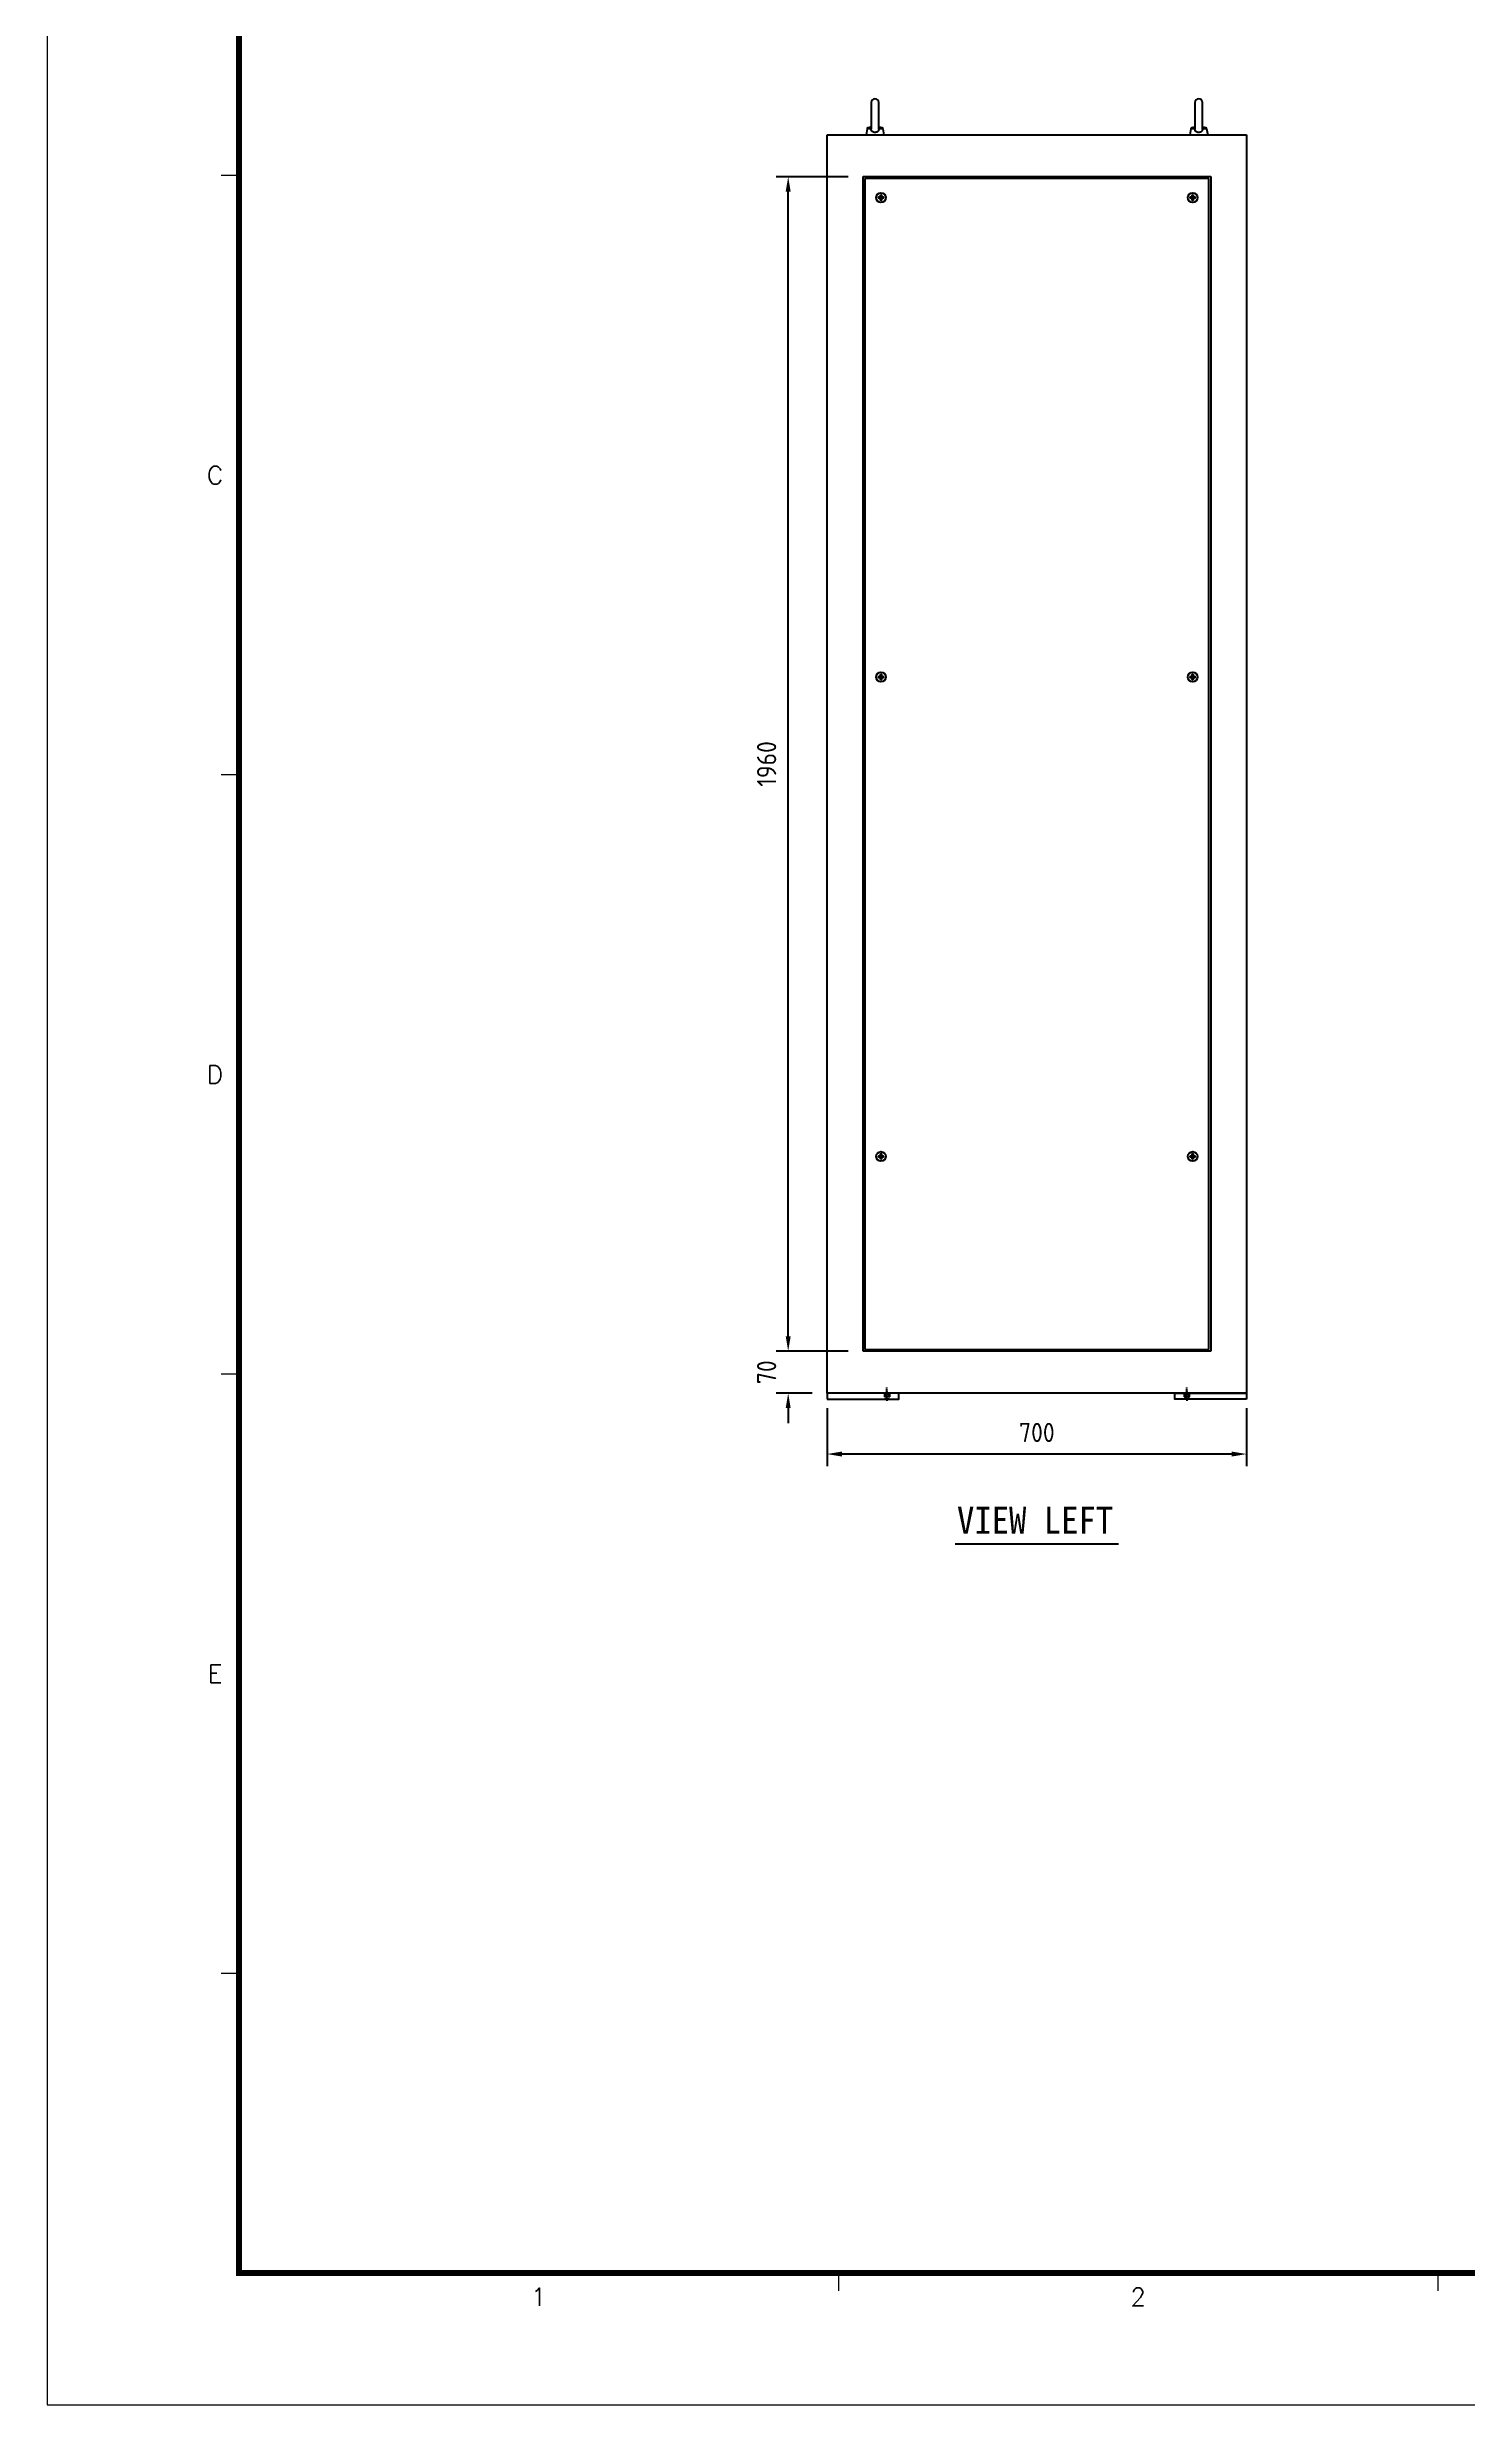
# Model space of a CAD drawing. Header units: millimetres. Extents: x 0 to 37514, y 0 to 8910.
# Drawn here: x 26144 to 28507, y 0 to 3934 of the extents above; entities that cross this region are included whole.
import ezdxf
from ezdxf.enums import TextEntityAlignment as Align

# ---------------------------------------------------------------- set-up
doc = ezdxf.new("R2010")
doc.units = ezdxf.units.MM
doc.linetypes.add('CENTER1', pattern=[10, 7, -1, 1, -1])
doc.linetypes.add('HIDDEN', pattern=[9.525, 6.35, -3.175])
doc.layers.add('SHEET', color=3, linetype='Continuous')
doc.layers.add('STAMP', color=2, linetype='Continuous')
doc.styles.add('HAN', font='')
doc.styles.add('HYUNDAI-STAMP', font='MS UI Gothic.ttf')
doc.styles.add('HYUNDAI-STEEL', font='romans.shx', dxfattribs={"width": 0.75, "bigfont": 'whgtxt.shx'})
doc.styles.add('STAMP', font='swissk.ttf')
doc.styles.get("Standard").update_dxf_attribs({"font": 'ISOCP.SHX', "bigfont": 'WHGTXT.SHX'})
doc.styles.get('HAN').set_extended_font_data('GulimChe')
doc.dimstyles.new('PS-10', dxfattribs={"dimscale": 10, "dimtxt": 3.2, "dimasz": 2.5, "dimexe": 2, "dimexo": 2.5, "dimgap": 2, "dimtad": 1, "dimtoh": 1, "dimrnd": 0.05, "dimzin": 12, "dimdsep": 46, "dimtxsty": 'Standard', "dimcen": 0, "dimclrt": 2, "dimazin": 3, "dimtfac": 1, "dimtofl": 0, "dimtmove": 0, "dimatfit": 3, "dimfxl": 0, "dimtolj": 1, "dimtzin": 0, "dimarcsym": 0})

# ---------------------------------------------------------------- blocks, each defined once
blk = doc.blocks.new('*D184')
at = {"color": 0, "lineweight": -2}
for p, q in [((27444.8, 1663.2), (27444.8, 1566.6)), ((28144.8, 1663.2), (28144.8, 1566.6)), ((28119.8, 1586.6), (27469.8, 1586.6))]:
    blk.add_line(p, q, dxfattribs=at)
at = {"color": 0}
for points in [[(27469.8, 1590.8), (27469.8, 1582.4), (27444.8, 1586.6)], [(28119.8, 1590.8), (28119.8, 1582.4), (28144.8, 1586.6)]]:
    blk.add_solid(points, dxfattribs=at)
at = {"layer": 'Defpoints', "color": 0}
for p in [(27444.8, 1688.2), (28144.8, 1688.2), (27444.8, 1586.6)]:
    blk.add_point(p, dxfattribs=at)
at = {"color": 2, "insert": (27794.8, 1622.6), "char_height": 32, "attachment_point": 5}
blk.add_mtext('\\A1;700', dxfattribs=at)
blk = doc.blocks.new('*D185')
at = {"color": 0, "lineweight": -2}
for p, q in [((27380, 1783.2), (27380, 1808.2)), ((27479.8, 1758.2), (27360, 1758.2)), ((27419.8, 1688.2), (27360, 1688.2)), ((27380, 1663.2), (27380, 1638.2))]:
    blk.add_line(p, q, dxfattribs=at)
at = {"color": 0}
for points in [[(27375.8, 1783.2), (27384.1, 1783.2), (27380, 1758.2)], [(27375.8, 1663.2), (27384.1, 1663.2), (27380, 1688.2)]]:
    blk.add_solid(points, dxfattribs=at)
at = {"layer": 'Defpoints', "color": 0}
for p in [(27380, 1758.2), (27504.8, 1758.2, 0), (27444.8, 1688.2, 0)]:
    blk.add_point(p, dxfattribs=at)
at = {"color": 2, "insert": (27344, 1723.2), "char_height": 32, "attachment_point": 5, "rotation": 90}
blk.add_mtext('\\A1;70', dxfattribs=at)
blk = doc.blocks.new('*D186')
at = {"color": 0, "lineweight": -2}
for p, q in [((27479.8, 3718.2), (27360, 3718.2)), ((27380, 1783.2), (27380, 3693.2)), ((27479.8, 1758.2), (27360, 1758.2))]:
    blk.add_line(p, q, dxfattribs=at)
at = {"color": 0}
for points in [[(27375.8, 3693.2), (27384.1, 3693.2), (27380, 3718.2)], [(27375.8, 1783.2), (27384.1, 1783.2), (27380, 1758.2)]]:
    blk.add_solid(points, dxfattribs=at)
at = {"layer": 'Defpoints', "color": 0}
for p in [(27380, 3718.2), (27504.8, 3718.2, 0), (27504.8, 1758.2, 0)]:
    blk.add_point(p, dxfattribs=at)
at = {"color": 2, "insert": (27344, 2738.2), "char_height": 32, "attachment_point": 5, "rotation": 90}
blk.add_mtext('\\A1;1960', dxfattribs=at)
blk = doc.blocks.new('MARK')
at = {"layer": 'STAMP', "color": 1, "linetype": 'Continuous'}
blk.add_lwpolyline([(-9, 39), (-76, 27), (-74, 17), (-7, 29)], close=True, dxfattribs=at)
at = {"layer": 'STAMP', "style": 'HYUNDAI-STAMP'}
for s, p in [('DATE : ', (-72, 18)), ('/', (-35, 25)), ('/', (-21, 27))]:
    blk.add_text(s, height=2.5, rotation=10.000059176, dxfattribs=at).set_placement(p)
at = {"layer": 'STAMP', "style": 'STAMP'}
blk.add_text('FOR REFERENCE', height=5, rotation=10.000059176, dxfattribs=at).set_placement((-42, 30), align=Align.MIDDLE)
at = {"layer": 'STAMP', "style": 'HYUNDAI-STAMP'}
for tag, p in [('29', (-37, 24)), ('JUNE', (-23, 27)), ('2007', (-10, 29))]:
    blk.add_attdef(tag, text='', height=2.5, rotation=10.000059176, dxfattribs=at).set_placement(p, align=Align.RIGHT)
blk = doc.blocks.new('STAMP-K-MANUFACTURING')
at = {"layer": 'STAMP', "color": 1, "const_width": 0.2}
for points in [[(15, -13, 1), (-15, 13, 1)], [(10, -9, 1), (-10, 9, 1)]]:
    blk.add_lwpolyline(points, format="xyb", close=True, dxfattribs=at)
for points in [[(-13, 4), (13, 4)], [(-13, -4), (13, -4)]]:
    blk.add_lwpolyline(points, dxfattribs=at)
at = {"color": 2}
for s, rotation, style, p in [('O', 66.474043, 'STAMP', (-13, 6)), ('F', 75.970335, 'STAMP', (-14, 4)), ('R', 56.977751, 'STAMP', (-12, 8)), ('M', 37.985167, 'STAMP', (-9, 11)), ('A', 28.488875, 'STAMP', (-7, 13)), ('N', 18.992584, 'STAMP', (-5, 14)), ('U', 9.496292, 'STAMP', (-2, 14)), ('A', 350.503708, 'STAMP', (2, 14)), ('C', 341.007416, 'STAMP', (5, 14)), ('T', 331.511125, 'STAMP', (7, 13)), ('U', 322.014833, 'STAMP', (9, 11)), ('R', 312.518541, 'STAMP', (11, 10)), ('I', 303.022249, 'STAMP', (12, 8)), ('N', 293.525957, 'STAMP', (13, 6)), ('G', 284.029665, 'STAMP', (14, 4)), ('H', 284.029665, 'HYUNDAI-STAMP', (-18, -4)), ('Y', 291.626699, 'HYUNDAI-STAMP', (-17, -7)), ('U', 299.223732, 'HYUNDAI-STAMP', (-16, -9)), ('N', 306.820766, 'HYUNDAI-STAMP', (-15, -11)), ('D', 314.417799, 'HYUNDAI-STAMP', (-13, -13)), ('A', 322.014833, 'HYUNDAI-STAMP', (-11, -14)), ('I', 329.611866, 'HYUNDAI-STAMP', (-9, -16)), ('S', 344.805933, 'HYUNDAI-STAMP', (-5, -18)), ('T', 352.402967, 'HYUNDAI-STAMP', (-2, -18)), ('E', 7.597033, 'HYUNDAI-STAMP', (2, -18)), ('L', 15.194067, 'HYUNDAI-STAMP', (5, -18)), ('C', 30.388134, 'HYUNDAI-STAMP', (9, -16)), ('O', 37.985167, 'HYUNDAI-STAMP', (11, -14)), ('M', 45.582201, 'HYUNDAI-STAMP', (13, -13)), ('P', 53.179234, 'HYUNDAI-STAMP', (15, -11)), ('A', 60.776268, 'HYUNDAI-STAMP', (16, -9)), ('Y', 75.970335, 'HYUNDAI-STAMP', (18, -4)), ('N', 68.373301, 'HYUNDAI-STAMP', (17, -7))]:
    blk.add_text(s, height=2.5, rotation=rotation, dxfattribs=dict(at, style=style)).set_placement(p, align=Align.BOTTOM_CENTER)
for s, style, p in [('F', 'STAMP', (0, 14)), ('E', 'HYUNDAI-STAMP', (0, -18))]:
    blk.add_text(s, height=2.5, dxfattribs=dict(at, style=style)).set_placement(p, align=Align.BOTTOM_CENTER)
at = {"layer": 'STAMP', "style": 'HYUNDAI-STAMP', "width": 0.996764}
blk.add_text('출    도', height=3, dxfattribs=at).set_placement((-7, 6), (7, 6), align=Align.FIT)
at = {"layer": 'STAMP', "style": 'HYUNDAI-STAMP'}
for p in [(-2, 0), (6, 0)]:
    blk.add_text('/', height=2.5, dxfattribs=at).set_placement(p, align=Align.MIDDLE_CENTER)
at = {"layer": 'STAMP', "style": 'HYUNDAI-STAMP', "width": 0.9}
blk.add_text('기계설계팀', height=3, dxfattribs=at).set_placement((0, -8), align=Align.MIDDLE)
at = {"layer": 'STAMP', "style": 'HYUNDAI-STAMP'}
for tag, p in [('2010', (-12, 0)), ('10', (0, 0)), ('25', (8, 0))]:
    blk.add_attdef(tag, text='', height=2.5, dxfattribs=at).set_placement(p, align=Align.MIDDLE_LEFT)
blk = doc.blocks.new('STAMP-K-CONSTRUCTION')
at = {"layer": 'STAMP', "color": 1, "const_width": 0.2}
for points in [[(15, -13, 1), (-15, 13, 1)], [(10, -9, 1), (-10, 9, 1)]]:
    blk.add_lwpolyline(points, format="xyb", close=True, dxfattribs=at)
for points in [[(-13, 4), (13, 4)], [(-13, -4), (13, -4)]]:
    blk.add_lwpolyline(points, dxfattribs=at)
at = {"color": 2}
for s, rotation, style, p in [('F', 75.970335, 'STAMP', (-14, 4)), ('O', 65.840957, 'STAMP', (-13, 6)), ('R', 55.711579, 'STAMP', (-12, 8)), ('C', 35.452823, 'STAMP', (-8, 12)), ('O', 25.323445, 'STAMP', (-6, 13)), ('N', 15.194067, 'STAMP', (-4, 14)), ('S', 5.064689, 'STAMP', (-1, 14)), ('T', 354.935311, 'STAMP', (1, 14)), ('R', 344.805933, 'STAMP', (4, 14)), ('U', 334.676555, 'STAMP', (6, 13)), ('C', 324.547177, 'STAMP', (8, 12)), ('T', 314.417799, 'STAMP', (10, 10)), ('I', 304.288421, 'STAMP', (12, 8)), ('O', 294.159043, 'STAMP', (13, 6)), ('N', 284.029665, 'STAMP', (14, 4)), ('H', 284.029665, 'HYUNDAI-STAMP', (-18, -4)), ('Y', 291.626699, 'HYUNDAI-STAMP', (-17, -7)), ('U', 299.223732, 'HYUNDAI-STAMP', (-16, -9)), ('N', 306.820766, 'HYUNDAI-STAMP', (-15, -11)), ('D', 314.417799, 'HYUNDAI-STAMP', (-13, -13)), ('A', 322.014833, 'HYUNDAI-STAMP', (-11, -14)), ('I', 329.611866, 'HYUNDAI-STAMP', (-9, -16)), ('S', 344.805933, 'HYUNDAI-STAMP', (-5, -18)), ('T', 352.402967, 'HYUNDAI-STAMP', (-2, -18)), ('E', 7.597033, 'HYUNDAI-STAMP', (2, -18)), ('L', 15.194067, 'HYUNDAI-STAMP', (5, -18)), ('C', 30.388134, 'HYUNDAI-STAMP', (9, -16)), ('O', 37.985167, 'HYUNDAI-STAMP', (11, -14)), ('M', 45.582201, 'HYUNDAI-STAMP', (13, -13)), ('P', 53.179234, 'HYUNDAI-STAMP', (15, -11)), ('A', 60.776268, 'HYUNDAI-STAMP', (16, -9)), ('Y', 75.970335, 'HYUNDAI-STAMP', (18, -4)), ('N', 68.373301, 'HYUNDAI-STAMP', (17, -7))]:
    blk.add_text(s, height=2.5, rotation=rotation, dxfattribs=dict(at, style=style)).set_placement(p, align=Align.BOTTOM_CENTER)
at = {"color": 2, "style": 'HYUNDAI-STAMP'}
blk.add_text('E', height=2.5, dxfattribs=at).set_placement((0, -18), align=Align.BOTTOM_CENTER)
at = {"layer": 'STAMP', "style": 'HYUNDAI-STAMP', "width": 0.996764}
blk.add_text('출    도', height=3, dxfattribs=at).set_placement((-7, 6), (7, 6), align=Align.FIT)
at = {"layer": 'STAMP', "style": 'HYUNDAI-STAMP'}
for p in [(-2, 0), (6, 0)]:
    blk.add_text('/', height=2.5, dxfattribs=at).set_placement(p, align=Align.MIDDLE_CENTER)
at = {"layer": 'STAMP', "style": 'HYUNDAI-STAMP', "width": 0.9}
blk.add_text('기계설계팀', height=3, dxfattribs=at).set_placement((0, -8), align=Align.MIDDLE)
at = {"layer": 'STAMP', "style": 'HYUNDAI-STAMP'}
for tag, p in [('2010', (-12, 0)), ('10', (0, 0)), ('25', (8, 0))]:
    blk.add_attdef(tag, text='', height=2.5, dxfattribs=at).set_placement(p, align=Align.MIDDLE_LEFT)
blk = doc.blocks.new('STAMP-E-MANUFACTURING')
at = {"layer": 'STAMP', "color": 1, "const_width": 0.2}
for points in [[(15, -13, 1), (-15, 13, 1)], [(10, -9, 1), (-10, 9, 1)]]:
    blk.add_lwpolyline(points, format="xyb", close=True, dxfattribs=at)
for points in [[(-13, 4), (13, 4)], [(-13, -4), (13, -4)]]:
    blk.add_lwpolyline(points, dxfattribs=at)
at = {"color": 2}
for s, rotation, style, p in [('O', 66.474043, 'STAMP', (-13, 6)), ('F', 75.970335, 'STAMP', (-14, 4)), ('R', 56.977751, 'STAMP', (-12, 8)), ('M', 37.985167, 'STAMP', (-9, 11)), ('A', 28.488875, 'STAMP', (-7, 13)), ('N', 18.992584, 'STAMP', (-5, 14)), ('U', 9.496292, 'STAMP', (-2, 14)), ('A', 350.503708, 'STAMP', (2, 14)), ('C', 341.007416, 'STAMP', (5, 14)), ('T', 331.511125, 'STAMP', (7, 13)), ('U', 322.014833, 'STAMP', (9, 11)), ('R', 312.518541, 'STAMP', (11, 10)), ('I', 303.022249, 'STAMP', (12, 8)), ('N', 293.525957, 'STAMP', (13, 6)), ('G', 284.029665, 'STAMP', (14, 4)), ('H', 284.029665, 'HYUNDAI-STAMP', (-18, -4)), ('Y', 291.626699, 'HYUNDAI-STAMP', (-17, -7)), ('U', 299.223732, 'HYUNDAI-STAMP', (-16, -9)), ('N', 306.820766, 'HYUNDAI-STAMP', (-15, -11)), ('D', 314.417799, 'HYUNDAI-STAMP', (-13, -13)), ('A', 322.014833, 'HYUNDAI-STAMP', (-11, -14)), ('I', 329.611866, 'HYUNDAI-STAMP', (-9, -16)), ('S', 344.805933, 'HYUNDAI-STAMP', (-5, -18)), ('T', 352.402967, 'HYUNDAI-STAMP', (-2, -18)), ('E', 7.597033, 'HYUNDAI-STAMP', (2, -18)), ('L', 15.194067, 'HYUNDAI-STAMP', (5, -18)), ('C', 30.388134, 'HYUNDAI-STAMP', (9, -16)), ('O', 37.985167, 'HYUNDAI-STAMP', (11, -14)), ('M', 45.582201, 'HYUNDAI-STAMP', (13, -13)), ('P', 53.179234, 'HYUNDAI-STAMP', (15, -11)), ('A', 60.776268, 'HYUNDAI-STAMP', (16, -9)), ('Y', 75.970335, 'HYUNDAI-STAMP', (18, -4)), ('N', 68.373301, 'HYUNDAI-STAMP', (17, -7))]:
    blk.add_text(s, height=2.5, rotation=rotation, dxfattribs=dict(at, style=style)).set_placement(p, align=Align.BOTTOM_CENTER)
for s, style, p in [('F', 'STAMP', (0, 14)), ('E', 'HYUNDAI-STAMP', (0, -18))]:
    blk.add_text(s, height=2.5, dxfattribs=dict(at, style=style)).set_placement(p, align=Align.BOTTOM_CENTER)
at = {"layer": 'STAMP'}
for s, height, style, p in [('OUT', 4, 'STAMP', (0, 8)), ('/', 2.5, 'HYUNDAI-STAMP', (-2, 0)), ('/', 2.5, 'HYUNDAI-STAMP', (6, 0)), ('DESIGN', 2.5, 'HYUNDAI-STAMP', (0, -7)), ('TEAM', 2.5, 'HYUNDAI-STAMP', (0, -11))]:
    blk.add_text(s, height=height, dxfattribs=dict(at, style=style)).set_placement(p, align=Align.MIDDLE_CENTER)
at = {"layer": 'STAMP', "style": 'HYUNDAI-STAMP'}
for tag, p in [('2010', (-12, 0)), ('10', (0, 0)), ('25', (8, 0))]:
    blk.add_attdef(tag, text='', height=2.5, dxfattribs=at).set_placement(p, align=Align.MIDDLE_LEFT)
blk = doc.blocks.new('STAMP-E-CONSTRUCTION')
at = {"layer": 'STAMP', "color": 1, "const_width": 0.2}
for points in [[(15, -13, 1), (-15, 13, 1)], [(10, -9, 1), (-10, 9, 1)]]:
    blk.add_lwpolyline(points, format="xyb", close=True, dxfattribs=at)
for points in [[(-13, 4), (13, 4)], [(-13, -4), (13, -4)]]:
    blk.add_lwpolyline(points, dxfattribs=at)
at = {"color": 2}
for s, rotation, style, p in [('F', 75.970335, 'STAMP', (-14, 4)), ('O', 65.840957, 'STAMP', (-13, 6)), ('R', 55.711579, 'STAMP', (-12, 8)), ('C', 35.452823, 'STAMP', (-8, 12)), ('O', 25.323445, 'STAMP', (-6, 13)), ('N', 15.194067, 'STAMP', (-4, 14)), ('S', 5.064689, 'STAMP', (-1, 14)), ('T', 354.935311, 'STAMP', (1, 14)), ('R', 344.805933, 'STAMP', (4, 14)), ('U', 334.676555, 'STAMP', (6, 13)), ('C', 324.547177, 'STAMP', (8, 12)), ('T', 314.417799, 'STAMP', (10, 10)), ('I', 304.288421, 'STAMP', (12, 8)), ('O', 294.159043, 'STAMP', (13, 6)), ('N', 284.029665, 'STAMP', (14, 4)), ('H', 284.029665, 'HYUNDAI-STAMP', (-18, -4)), ('Y', 291.626699, 'HYUNDAI-STAMP', (-17, -7)), ('U', 299.223732, 'HYUNDAI-STAMP', (-16, -9)), ('N', 306.820766, 'HYUNDAI-STAMP', (-15, -11)), ('D', 314.417799, 'HYUNDAI-STAMP', (-13, -13)), ('A', 322.014833, 'HYUNDAI-STAMP', (-11, -14)), ('I', 329.611866, 'HYUNDAI-STAMP', (-9, -16)), ('S', 344.805933, 'HYUNDAI-STAMP', (-5, -18)), ('T', 352.402967, 'HYUNDAI-STAMP', (-2, -18)), ('E', 7.597033, 'HYUNDAI-STAMP', (2, -18)), ('L', 15.194067, 'HYUNDAI-STAMP', (5, -18)), ('C', 30.388134, 'HYUNDAI-STAMP', (9, -16)), ('O', 37.985167, 'HYUNDAI-STAMP', (11, -14)), ('M', 45.582201, 'HYUNDAI-STAMP', (13, -13)), ('P', 53.179234, 'HYUNDAI-STAMP', (15, -11)), ('A', 60.776268, 'HYUNDAI-STAMP', (16, -9)), ('Y', 75.970335, 'HYUNDAI-STAMP', (18, -4)), ('N', 68.373301, 'HYUNDAI-STAMP', (17, -7))]:
    blk.add_text(s, height=2.5, rotation=rotation, dxfattribs=dict(at, style=style)).set_placement(p, align=Align.BOTTOM_CENTER)
at = {"color": 2, "style": 'HYUNDAI-STAMP'}
blk.add_text('E', height=2.5, dxfattribs=at).set_placement((0, -18), align=Align.BOTTOM_CENTER)
at = {"layer": 'STAMP'}
for s, height, style, p in [('OUT', 4, 'STAMP', (0, 8)), ('/', 2.5, 'HYUNDAI-STAMP', (-2, 0)), ('/', 2.5, 'HYUNDAI-STAMP', (6, 0)), ('DESIGN', 2.5, 'HYUNDAI-STAMP', (0, -7)), ('TEAM', 2.5, 'HYUNDAI-STAMP', (0, -11))]:
    blk.add_text(s, height=height, dxfattribs=dict(at, style=style)).set_placement(p, align=Align.MIDDLE_CENTER)
at = {"layer": 'STAMP', "style": 'HYUNDAI-STAMP'}
for tag, p in [('2010', (-12, 0)), ('10', (0, 0)), ('25', (8, 0))]:
    blk.add_attdef(tag, text='', height=2.5, dxfattribs=at).set_placement(p, align=Align.MIDDLE_LEFT)
blk = doc.blocks.new('HYUNDAI-STEEL_A1-OUT')
at = {"layer": 'Defpoints', "linetype": 'Continuous', "lineweight": 0}
blk.add_lwpolyline([(841, 594), (0, 594), (0, 0), (841, 0)], close=True, dxfattribs=at)
at = {"layer": 'SHEET', "color": 3, "linetype": 'Continuous', "lineweight": 0}
for p, q in [((32, 372), (29, 372)), ((32, 272), (29, 272)), ((32, 172), (29, 172)), ((32, 72), (29, 72)), ((132, 22), (132, 19)), ((232, 22), (232, 19))]:
    blk.add_line(p, q, dxfattribs=at)
at = {"layer": 'SHEET', "color": 4, "linetype": 'Continuous', "lineweight": 0, "const_width": 1, "flags": 128}
blk.add_lwpolyline([(829, 22), (829, 572), (32, 572), (32, 22), (829, 22)], dxfattribs=at)
at = {"layer": 'STAMP', "xscale": 0.0001000000000033197, "yscale": 0.0001000000000033197, "zscale": 0.0001000000000033197}
for name in ['STAMP-K-MANUFACTURING', 'STAMP-K-CONSTRUCTION', 'STAMP-E-MANUFACTURING', 'STAMP-E-CONSTRUCTION']:
    blk.add_blockref(name, (32, 22), dxfattribs=at).add_auto_attribs({'25': '22', '10': '10', '2010': '2010'})
at = {"layer": 'STAMP'}
ref = blk.add_blockref('MARK', (32.01, 21.99), dxfattribs=dict(at, xscale=1.999998175961082e-07, yscale=1.999998175961082e-07, zscale=1.999998175961082e-07))
ref.add_attrib('2007', '2009', dxfattribs={"height": 0.00025, "rotation": 10, "style": 'HYUNDAI-STAMP'}).set_placement((32.01, 22), align=Align.RIGHT)
ref.add_attrib('JUNE', 'APR', dxfattribs={"height": 0.00025, "rotation": 10, "style": 'HYUNDAI-STAMP'}).set_placement((32, 22), align=Align.RIGHT)
ref.add_attrib('29', '30', dxfattribs={"height": 0.00025, "rotation": 10, "style": 'HYUNDAI-STAMP'}).set_placement((32, 22), align=Align.RIGHT)
at = {"layer": 'SHEET', "color": 2, "linetype": 'Continuous', "lineweight": 0, "style": 'HYUNDAI-STEEL'}
for s, p in [('C', (28, 322)), ('D', (28, 222)), ('E', (28.01, 122)), ('1', (82, 18)), ('2', (182, 18))]:
    blk.add_text(s, height=3, dxfattribs=at).set_placement(p, align=Align.MIDDLE_CENTER)
blk = doc.blocks.new('A$C484F3675')
at = {"color": 2, "linetype": 'HIDDEN'}
for p, q in [((-104, 10), (-104, 0)), ((-103.3, 9.3), (-103.3, 0.7)), ((-96.7, 9.3), (-96.7, 0.7)), ((-96, 10), (-96, 0))]:
    blk.add_line(p, q, dxfattribs=at)
at = {"color": 1, "linetype": 'CENTER1'}
blk.add_line((-100, 13), (-100, -3), dxfattribs=at)
at = {"color": 3}
blk.add_lwpolyline([(0, 0), (-120, 0), (-120, 10), (0, 10)], close=True, dxfattribs=at)
at = {"color": 2, "linetype": 'HIDDEN'}
for points in [[(-96, 10), (-96.7, 9.3), (-103.3, 9.3), (-104, 10)], [(-96, 0), (-96.7, 0.7), (-103.3, 0.7), (-104, 0)]]:
    blk.add_lwpolyline(points, dxfattribs=at)

msp = doc.modelspace()

# ---------------------------------------------------------------- linework, layer by layer
at = {"color": 3}
for p, q in [((27518.539, 3841.965), (27518.539, 3797.599)), ((27531.039, 3797.599), (27531.039, 3841.965)), ((28058.539, 3841.965), (28058.539, 3797.599)), ((28071.039, 3797.599), (28071.039, 3841.965)), ((27444.789, 3788.215), (28144.789, 3788.215)), ((27444.789, 1688.215), (27444.789, 3788.215)), ((27511.543, 3798.164), (27509.789, 3788.215)), ((27518.539, 3798.164), (27511.543, 3798.164)), ((27512.785, 3799.451), (27518.539, 3799.451)), ((27531.039, 3799.451), (27536.792, 3799.451)), ((27538.035, 3798.164), (27531.039, 3798.164)), ((27538.035, 3798.164), (27539.789, 3788.215)), ((28051.543, 3798.164), (28049.789, 3788.215)), ((28058.539, 3798.164), (28051.543, 3798.164)), ((28052.785, 3799.451), (28058.539, 3799.451)), ((28071.039, 3799.451), (28076.792, 3799.451)), ((28078.035, 3798.164), (28071.039, 3798.164)), ((28078.035, 3798.164), (28079.789, 3788.215)), ((28144.789, 3788.215), (28144.789, 1688.215)), ((27504.789, 1758.215), (27504.789, 3718.215)), ((27504.789, 3718.215), (28084.789, 3718.215)), ((28081.789, 3715.215), (27507.789, 3715.215)), ((27507.789, 3715.215), (27507.789, 1761.215)), ((28081.789, 1761.215), (28081.789, 3715.215)), ((28084.789, 3718.215), (28084.789, 1758.215)), ((27532.299, 3683.911), (27530.639, 3683.783)), ((27530.639, 3682.647), (27530.639, 3683.783)), ((27530.639, 3682.647), (27532.299, 3682.52)), ((27530.781, 3683.925), (27532.994, 3683.925)), ((27532.994, 3682.505), (27530.781, 3682.505)), ((27532.299, 3682.52), (27532.299, 3683.911)), ((27534.079, 3685.01), (27534.079, 3687.223)), ((27534.079, 3679.207), (27534.079, 3681.421)), ((27534.221, 3687.365), (27534.093, 3685.705)), ((27534.093, 3685.705), (27535.485, 3685.705)), ((27535.485, 3680.725), (27534.093, 3680.725)), ((27534.093, 3680.725), (27534.221, 3679.065)), ((27534.221, 3687.365), (27535.357, 3687.365)), ((27535.357, 3679.065), (27534.221, 3679.065)), ((27535.485, 3685.705), (27535.357, 3687.365)), ((27535.357, 3679.065), (27535.485, 3680.725)), ((27535.499, 3687.223), (27535.499, 3685.01)), ((27535.499, 3681.421), (27535.499, 3679.207)), ((27536.584, 3683.925), (27538.797, 3683.925)), ((27538.797, 3682.505), (27536.584, 3682.505)), ((27537.279, 3683.911), (27537.279, 3682.52)), ((27538.939, 3683.783), (27537.279, 3683.911)), ((27537.279, 3682.52), (27538.939, 3682.647)), ((27538.939, 3683.783), (27538.939, 3682.647)), ((28052.299, 3683.911), (28050.639, 3683.783)), ((28050.639, 3682.647), (28050.639, 3683.783)), ((28050.639, 3682.647), (28052.299, 3682.52)), ((28050.781, 3683.925), (28052.994, 3683.925)), ((28052.994, 3682.505), (28050.781, 3682.505)), ((28052.299, 3682.52), (28052.299, 3683.911)), ((28054.079, 3685.01), (28054.079, 3687.223)), ((28054.079, 3679.207), (28054.079, 3681.421)), ((28054.221, 3687.365), (28054.093, 3685.705)), ((28054.093, 3685.705), (28055.485, 3685.705)), ((28055.485, 3680.725), (28054.093, 3680.725)), ((28054.093, 3680.725), (28054.221, 3679.065)), ((28054.221, 3687.365), (28055.357, 3687.365)), ((28055.357, 3679.065), (28054.221, 3679.065)), ((28055.485, 3685.705), (28055.357, 3687.365)), ((28055.357, 3679.065), (28055.485, 3680.725)), ((28055.499, 3687.223), (28055.499, 3685.01)), ((28055.499, 3681.421), (28055.499, 3679.207)), ((28056.584, 3683.925), (28058.797, 3683.925)), ((28058.797, 3682.505), (28056.584, 3682.505)), ((28057.279, 3683.911), (28057.279, 3682.52)), ((28058.939, 3683.783), (28057.279, 3683.911)), ((28057.279, 3682.52), (28058.939, 3682.647)), ((28058.939, 3683.783), (28058.939, 3682.647)), ((27532.299, 2883.911), (27530.639, 2883.783)), ((27530.639, 2882.647), (27530.639, 2883.783)), ((27530.639, 2882.647), (27532.299, 2882.52)), ((27530.781, 2883.925), (27532.994, 2883.925)), ((27532.994, 2882.505), (27530.781, 2882.505)), ((27532.299, 2882.52), (27532.299, 2883.911)), ((27534.079, 2885.01), (27534.079, 2887.223)), ((27534.079, 2879.207), (27534.079, 2881.421)), ((27534.221, 2887.365), (27534.093, 2885.705)), ((27534.093, 2885.705), (27535.485, 2885.705)), ((27535.485, 2880.725), (27534.093, 2880.725)), ((27534.093, 2880.725), (27534.221, 2879.065)), ((27534.221, 2887.365), (27535.357, 2887.365)), ((27535.357, 2879.065), (27534.221, 2879.065)), ((27535.485, 2885.705), (27535.357, 2887.365)), ((27535.357, 2879.065), (27535.485, 2880.725)), ((27535.499, 2887.223), (27535.499, 2885.01)), ((27535.499, 2881.421), (27535.499, 2879.207)), ((27536.584, 2883.925), (27538.797, 2883.925)), ((27538.797, 2882.505), (27536.584, 2882.505)), ((27537.279, 2883.911), (27537.279, 2882.52)), ((27538.939, 2883.783), (27537.279, 2883.911)), ((27537.279, 2882.52), (27538.939, 2882.647)), ((27538.939, 2883.783), (27538.939, 2882.647)), ((28052.299, 2883.911), (28050.639, 2883.783)), ((28050.639, 2882.647), (28050.639, 2883.783)), ((28050.639, 2882.647), (28052.299, 2882.52)), ((28050.781, 2883.925), (28052.994, 2883.925)), ((28052.994, 2882.505), (28050.781, 2882.505)), ((28052.299, 2882.52), (28052.299, 2883.911)), ((28054.079, 2885.01), (28054.079, 2887.223)), ((28054.079, 2879.207), (28054.079, 2881.421)), ((28054.221, 2887.365), (28054.093, 2885.705)), ((28054.093, 2885.705), (28055.485, 2885.705)), ((28055.485, 2880.725), (28054.093, 2880.725)), ((28054.093, 2880.725), (28054.221, 2879.065)), ((28054.221, 2887.365), (28055.357, 2887.365)), ((28055.357, 2879.065), (28054.221, 2879.065)), ((28055.485, 2885.705), (28055.357, 2887.365)), ((28055.357, 2879.065), (28055.485, 2880.725)), ((28055.499, 2887.223), (28055.499, 2885.01)), ((28055.499, 2881.421), (28055.499, 2879.207)), ((28056.584, 2883.925), (28058.797, 2883.925)), ((28058.797, 2882.505), (28056.584, 2882.505)), ((28057.279, 2883.911), (28057.279, 2882.52)), ((28058.939, 2883.783), (28057.279, 2883.911)), ((28057.279, 2882.52), (28058.939, 2882.647)), ((28058.939, 2883.783), (28058.939, 2882.647)), ((27534.079, 2085.01), (27534.079, 2087.223)), ((27534.221, 2087.365), (27534.093, 2085.705)), ((27534.093, 2085.705), (27535.485, 2085.705)), ((27534.221, 2087.365), (27535.357, 2087.365)), ((27535.485, 2085.705), (27535.357, 2087.365)), ((27535.499, 2087.223), (27535.499, 2085.01)), ((28054.079, 2085.01), (28054.079, 2087.223)), ((28054.221, 2087.365), (28054.093, 2085.705)), ((28054.093, 2085.705), (28055.485, 2085.705)), ((28054.221, 2087.365), (28055.357, 2087.365)), ((28055.485, 2085.705), (28055.357, 2087.365)), ((28055.499, 2087.223), (28055.499, 2085.01)), ((27532.299, 2083.911), (27530.639, 2083.783)), ((27530.639, 2082.647), (27530.639, 2083.783)), ((27530.639, 2082.647), (27532.299, 2082.52)), ((27530.781, 2083.925), (27532.994, 2083.925)), ((27532.994, 2082.505), (27530.781, 2082.505)), ((27532.299, 2082.52), (27532.299, 2083.911)), ((27534.079, 2079.207), (27534.079, 2081.421)), ((27535.485, 2080.725), (27534.093, 2080.725)), ((27534.093, 2080.725), (27534.221, 2079.065)), ((27535.357, 2079.065), (27534.221, 2079.065)), ((27535.357, 2079.065), (27535.485, 2080.725)), ((27535.499, 2081.421), (27535.499, 2079.207)), ((27536.584, 2083.925), (27538.797, 2083.925)), ((27538.797, 2082.505), (27536.584, 2082.505)), ((27537.279, 2083.911), (27537.279, 2082.52)), ((27538.939, 2083.783), (27537.279, 2083.911)), ((27537.279, 2082.52), (27538.939, 2082.647)), ((27538.939, 2083.783), (27538.939, 2082.647)), ((28052.299, 2083.911), (28050.639, 2083.783)), ((28050.639, 2082.647), (28050.639, 2083.783)), ((28050.639, 2082.647), (28052.299, 2082.52)), ((28050.781, 2083.925), (28052.994, 2083.925)), ((28052.994, 2082.505), (28050.781, 2082.505)), ((28052.299, 2082.52), (28052.299, 2083.911)), ((28054.079, 2079.207), (28054.079, 2081.421)), ((28055.485, 2080.725), (28054.093, 2080.725)), ((28054.093, 2080.725), (28054.221, 2079.065)), ((28055.357, 2079.065), (28054.221, 2079.065)), ((28055.357, 2079.065), (28055.485, 2080.725)), ((28055.499, 2081.421), (28055.499, 2079.207)), ((28056.584, 2083.925), (28058.797, 2083.925)), ((28058.797, 2082.505), (28056.584, 2082.505)), ((28057.279, 2083.911), (28057.279, 2082.52)), ((28058.939, 2083.783), (28057.279, 2083.911)), ((28057.279, 2082.52), (28058.939, 2082.647)), ((28058.939, 2083.783), (28058.939, 2082.647)), ((28084.789, 1758.215), (27504.789, 1758.215)), ((27507.789, 1761.215), (28081.789, 1761.215)), ((28144.789, 1688.215), (27444.789, 1688.215))]:
    msp.add_line(p, q, dxfattribs=at)
at = {"color": 1, "linetype": 'CENTER1'}
for p, q in [((27544.789, 1679.015), (27544.789, 1697.415)), ((28044.789, 1679.015), (28044.789, 1697.415))]:
    msp.add_line(p, q, dxfattribs=at)
msp.add_line((27658.567, 1436.59), (27931.011, 1436.59))
at = {"color": 3}
for centre in [(27534.789, 3683.215), (27534.789, 3683.215), (28054.789, 3683.215), (28054.789, 3683.215), (27534.789, 2883.215), (27534.789, 2883.215), (28054.789, 2883.215), (28054.789, 2883.215), (27534.789, 2083.215), (27534.789, 2083.215), (28054.789, 2083.215), (28054.789, 2083.215)]:
    msp.add_circle(centre, 8, dxfattribs=at)
for centre, radius, start, end in [((27524.789, 3841.965), 6.25, 0, 180), ((28064.789, 3841.965), 6.25, 0, 180), ((27513.119, 3797.886), 1.6, 102.026552, 170), ((27524.789, 3743.107), 57.608, 96.228381, 102.026552), ((27524.789, 3743.107), 57.608, 77.973448, 83.771619), ((27536.459, 3797.886), 1.6, 10, 77.973448), ((28053.119, 3797.886), 1.6, 102.026552, 170), ((28064.789, 3743.107), 57.608, 96.228381, 102.026552), ((28064.789, 3743.107), 57.608, 77.973448, 83.771619), ((28076.459, 3797.886), 1.6, 10, 77.973448), ((27530.781, 3683.783), 0.142, 90, 180), ((27530.781, 3682.647), 0.142, 180, 270), ((27532.313, 3683.911), 0.0142, 90, 180), ((27532.313, 3682.52), 0.0142, 180, 270), ((27534.789, 3683.215), 1.93, 158.415338, 201.584664), ((27534.789, 3683.215), 1.93, 111.584662, 158.415338), ((27534.789, 3683.215), 1.93, 201.584662, 248.415338), ((27534.221, 3687.223), 0.142, 90, 180), ((27534.093, 3685.691), 0.0142, 90, 180), ((27534.789, 3683.215), 1.93, 68.415338, 111.584662), ((27534.789, 3683.215), 1.93, 248.415336, 291.584662), ((27534.093, 3680.74), 0.0142, 180, 270), ((27534.221, 3679.207), 0.142, 180, 270), ((27535.357, 3687.223), 0.142, 0, 90), ((27535.357, 3679.207), 0.142, 270, 0), ((27535.485, 3685.691), 0.0142, 0, 90), ((27535.485, 3680.74), 0.0142, 270, 0), ((27534.789, 3683.215), 1.93, 21.584662, 68.415338), ((27534.789, 3683.215), 1.93, 291.584662, 338.415338), ((27534.789, 3683.215), 1.93, 338.415338, 21.584662), ((27537.265, 3683.911), 0.0142, 0, 90), ((27537.265, 3682.52), 0.0142, 270, 0), ((27538.797, 3683.783), 0.142, 0, 90), ((27538.797, 3682.647), 0.142, 270, 0), ((28050.781, 3683.783), 0.142, 90, 180), ((28050.781, 3682.647), 0.142, 180, 270), ((28052.313, 3683.911), 0.0142, 90, 180), ((28052.313, 3682.52), 0.0142, 180, 270), ((28054.789, 3683.215), 1.93, 158.415338, 201.584664), ((28054.789, 3683.215), 1.93, 111.584662, 158.415338), ((28054.789, 3683.215), 1.93, 201.584662, 248.415338), ((28054.221, 3687.223), 0.142, 90, 180), ((28054.093, 3685.691), 0.0142, 90, 180), ((28054.789, 3683.215), 1.93, 68.415338, 111.584662), ((28054.789, 3683.215), 1.93, 248.415336, 291.584662), ((28054.093, 3680.74), 0.0142, 180, 270), ((28054.221, 3679.207), 0.142, 180, 270), ((28055.357, 3687.223), 0.142, 0, 90), ((28055.357, 3679.207), 0.142, 270, 0), ((28055.485, 3685.691), 0.0142, 0, 90), ((28055.485, 3680.74), 0.0142, 270, 0), ((28054.789, 3683.215), 1.93, 21.584662, 68.415338), ((28054.789, 3683.215), 1.93, 291.584662, 338.415338), ((28054.789, 3683.215), 1.93, 338.415338, 21.584662), ((28057.265, 3683.911), 0.0142, 0, 90), ((28057.265, 3682.52), 0.0142, 270, 0), ((28058.797, 3683.783), 0.142, 0, 90), ((28058.797, 3682.647), 0.142, 270, 0), ((27530.781, 2883.783), 0.142, 90, 180), ((27530.781, 2882.647), 0.142, 180, 270), ((27532.313, 2883.911), 0.0142, 90, 180), ((27532.313, 2882.52), 0.0142, 180, 270), ((27534.789, 2883.215), 1.93, 158.415338, 201.584664), ((27534.789, 2883.215), 1.93, 111.584662, 158.415338), ((27534.789, 2883.215), 1.93, 201.584662, 248.415338), ((27534.221, 2887.223), 0.142, 90, 180), ((27534.093, 2885.691), 0.0142, 90, 180), ((27534.789, 2883.215), 1.93, 68.415338, 111.584662), ((27534.789, 2883.215), 1.93, 248.415336, 291.584662), ((27534.093, 2880.74), 0.0142, 180, 270), ((27534.221, 2879.207), 0.142, 180, 270), ((27535.357, 2887.223), 0.142, 0, 90), ((27535.357, 2879.207), 0.142, 270, 0), ((27535.485, 2885.691), 0.0142, 0, 90), ((27535.485, 2880.74), 0.0142, 270, 0), ((27534.789, 2883.215), 1.93, 21.584662, 68.415338), ((27534.789, 2883.215), 1.93, 291.584662, 338.415338), ((27534.789, 2883.215), 1.93, 338.415338, 21.584662), ((27537.265, 2883.911), 0.0142, 0, 90), ((27537.265, 2882.52), 0.0142, 270, 0), ((27538.797, 2883.783), 0.142, 0, 90), ((27538.797, 2882.647), 0.142, 270, 0), ((28050.781, 2883.783), 0.142, 90, 180), ((28050.781, 2882.647), 0.142, 180, 270), ((28052.313, 2883.911), 0.0142, 90, 180), ((28052.313, 2882.52), 0.0142, 180, 270), ((28054.789, 2883.215), 1.93, 158.415338, 201.584664), ((28054.789, 2883.215), 1.93, 111.584662, 158.415338), ((28054.789, 2883.215), 1.93, 201.584662, 248.415338), ((28054.221, 2887.223), 0.142, 90, 180), ((28054.093, 2885.691), 0.0142, 90, 180), ((28054.789, 2883.215), 1.93, 68.415338, 111.584662), ((28054.789, 2883.215), 1.93, 248.415336, 291.584662), ((28054.093, 2880.74), 0.0142, 180, 270), ((28054.221, 2879.207), 0.142, 180, 270), ((28055.357, 2887.223), 0.142, 0, 90), ((28055.357, 2879.207), 0.142, 270, 0), ((28055.485, 2885.691), 0.0142, 0, 90), ((28055.485, 2880.74), 0.0142, 270, 0), ((28054.789, 2883.215), 1.93, 21.584662, 68.415338), ((28054.789, 2883.215), 1.93, 291.584662, 338.415338), ((28054.789, 2883.215), 1.93, 338.415338, 21.584662), ((28057.265, 2883.911), 0.0142, 0, 90), ((28057.265, 2882.52), 0.0142, 270, 0), ((28058.797, 2883.783), 0.142, 0, 90), ((28058.797, 2882.647), 0.142, 270, 0), ((27534.221, 2087.223), 0.142, 90, 180), ((27534.093, 2085.691), 0.0142, 90, 180), ((27535.357, 2087.223), 0.142, 0, 90), ((27535.485, 2085.691), 0.0142, 0, 90), ((28054.221, 2087.223), 0.142, 90, 180), ((28054.093, 2085.691), 0.0142, 90, 180), ((28055.357, 2087.223), 0.142, 0, 90), ((28055.485, 2085.691), 0.0142, 0, 90), ((27530.781, 2083.783), 0.142, 90, 180), ((27530.781, 2082.647), 0.142, 180, 270), ((27532.313, 2083.911), 0.0142, 90, 180), ((27532.313, 2082.52), 0.0142, 180, 270), ((27534.789, 2083.215), 1.93, 158.415338, 201.584664), ((27534.789, 2083.215), 1.93, 111.584662, 158.415338), ((27534.789, 2083.215), 1.93, 201.584662, 248.415338), ((27534.789, 2083.215), 1.93, 68.415338, 111.584662), ((27534.789, 2083.215), 1.93, 248.415336, 291.584662), ((27534.093, 2080.74), 0.0142, 180, 270), ((27534.221, 2079.207), 0.142, 180, 270), ((27535.357, 2079.207), 0.142, 270, 0), ((27535.485, 2080.74), 0.0142, 270, 0), ((27534.789, 2083.215), 1.93, 21.584662, 68.415338), ((27534.789, 2083.215), 1.93, 291.584662, 338.415338), ((27534.789, 2083.215), 1.93, 338.415338, 21.584662), ((27537.265, 2083.911), 0.0142, 0, 90), ((27537.265, 2082.52), 0.0142, 270, 0), ((27538.797, 2083.783), 0.142, 0, 90), ((27538.797, 2082.647), 0.142, 270, 0), ((28050.781, 2083.783), 0.142, 90, 180), ((28050.781, 2082.647), 0.142, 180, 270), ((28052.313, 2083.911), 0.0142, 90, 180), ((28052.313, 2082.52), 0.0142, 180, 270), ((28054.789, 2083.215), 1.93, 158.415338, 201.584664), ((28054.789, 2083.215), 1.93, 111.584662, 158.415338), ((28054.789, 2083.215), 1.93, 201.584662, 248.415338), ((28054.789, 2083.215), 1.93, 68.415338, 111.584662), ((28054.789, 2083.215), 1.93, 248.415336, 291.584662), ((28054.093, 2080.74), 0.0142, 180, 270), ((28054.221, 2079.207), 0.142, 180, 270), ((28055.357, 2079.207), 0.142, 270, 0), ((28055.485, 2080.74), 0.0142, 270, 0), ((28054.789, 2083.215), 1.93, 21.584662, 68.415338), ((28054.789, 2083.215), 1.93, 291.584662, 338.415338), ((28054.789, 2083.215), 1.93, 338.415338, 21.584662), ((28057.265, 2083.911), 0.0142, 0, 90), ((28057.265, 2082.52), 0.0142, 270, 0), ((28058.797, 2083.783), 0.142, 0, 90), ((28058.797, 2082.647), 0.142, 270, 0)]:
    msp.add_arc(centre, radius, start, end, dxfattribs=at)
for points in [[(27531.039, 3797.599), (27531.039, 3797.013), (27530.962, 3796.44), (27530.594, 3795.201), (27530.26, 3794.578), (27529.343, 3793.474), (27528.761, 3793.014), (27527.405, 3792.298), (27526.637, 3792.058), (27525.036, 3791.834), (27524.219, 3791.851), (27522.637, 3792.142), (27521.888, 3792.414), (27520.556, 3793.202), (27519.985, 3793.712), (27519.123, 3794.91), (27518.831, 3795.575), (27518.582, 3796.725), (27518.539, 3797.159), (27518.539, 3797.599)], [(28071.039, 3797.599), (28071.039, 3797.013), (28070.962, 3796.44), (28070.594, 3795.201), (28070.26, 3794.578), (28069.343, 3793.474), (28068.761, 3793.014), (28067.405, 3792.298), (28066.637, 3792.058), (28065.036, 3791.834), (28064.219, 3791.851), (28062.637, 3792.142), (28061.888, 3792.414), (28060.556, 3793.202), (28059.985, 3793.712), (28059.123, 3794.91), (28058.831, 3795.575), (28058.582, 3796.725), (28058.539, 3797.159), (28058.539, 3797.599)]]:
    msp.add_open_spline(points, degree=3, knots=[0.05772148, 0.05772148, 0.05772148, 0.05772148, 0.23899851, 0.23899851, 0.46692882, 0.46692882, 0.70340854, 0.70340854, 0.94828753, 0.94828753, 1.19193978, 1.19193978, 1.43584134, 1.43584134, 1.68063298, 1.68063298, 1.91383984, 1.91383984, 2.04970582, 2.04970582, 2.04970582, 2.04970582], dxfattribs=at)

# ---------------------------------------------------------------- block references
at = {"xscale": -1}
msp.add_blockref('A$C484F3675', (27444.789, 1678.215), dxfattribs=at)
msp.add_blockref('A$C484F3675', (28144.789, 1678.215))
at = {"layer": 'SHEET', "xscale": 10, "yscale": 10, "zscale": 10}
msp.add_blockref('HYUNDAI-STEEL_A1-OUT', (26143.768, 0), dxfattribs=at)

# ---------------------------------------------------------------- texts
at = {"color": 2, "style": 'HAN'}
msp.add_text('VIEW LEFT', height=44.8, dxfattribs=at).set_placement((27661.525, 1453.77))

# ---------------------------------------------------------------- dimensions: what is measured, and where the dimension line sits
dim = msp.add_linear_dim(base=(27379.983, 3718.215, 0), p1=(27504.789, 1758.215), p2=(27504.789, 3718.215), angle=90, dimstyle='PS-10')
dim.commit()
dim.dimension.update_dxf_attribs({"geometry": '*D186', "text_midpoint": (27343.983, 2738.215, 0)})
dim = msp.add_linear_dim(base=(27379.983, 1758.215, 0), p1=(27444.789, 1688.215), p2=(27504.789, 1758.215), angle=90, dimstyle='PS-10')
dim.commit()
dim.dimension.update_dxf_attribs({"geometry": '*D185', "text_midpoint": (27379.983, 1723.215, 0), "dimtype": 160})
dim = msp.add_linear_dim(base=(27444.789, 1586.595), p1=(28144.789, 1688.215), p2=(27444.789, 1688.215), dimstyle='PS-10')
dim.commit()
dim.dimension.update_dxf_attribs({"geometry": '*D184', "text_midpoint": (27794.789, 1622.595)})

doc.saveas('drawing.dxf')
